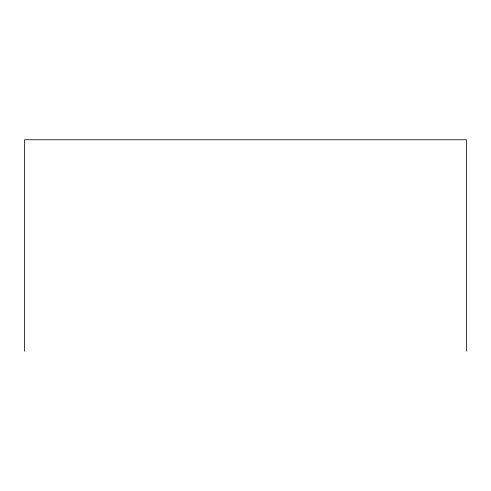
<?xml version="1.0" encoding="UTF-8"?>
<svg xmlns="http://www.w3.org/2000/svg" width="491" height="491" viewBox="0 0 491 491"><rect width="100%" height="100%" fill="white"/><g stroke="black" fill="none" stroke-linecap="round" stroke-linejoin="round"><path stroke-width="0.74" d="M466.45 351.243L466.45 139.757L24.55 139.757L24.55 351.243"/></g></svg>
